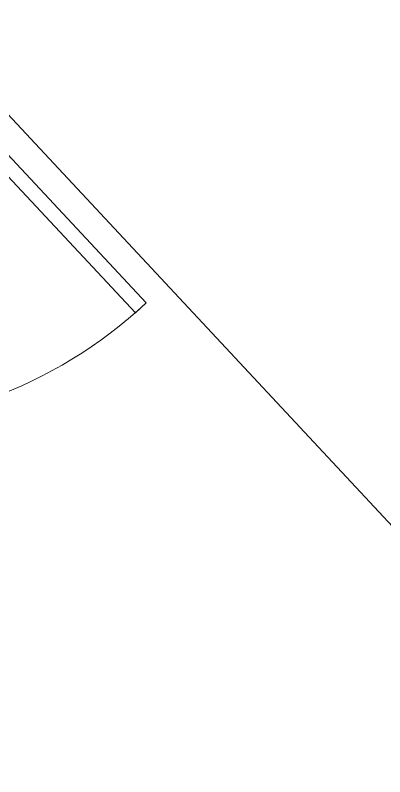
# Model space of a CAD drawing. Header units: millimetres. Extents: x -71377 to 516042, y -145869 to 441446.
# Drawn here: x 263430 to 264234, y 97893 to 99550 of the extents above; entities that cross this region are included whole.
import ezdxf

# ---------------------------------------------------------------- set-up
doc = ezdxf.new("R2010")
doc.units = ezdxf.units.MM
doc.header["$LTSCALE"] = 1000
for name, color, linetype, lineweight in [('06', 6, 'Continuous', 5), ('A-door-hdln', 8, 'Continuous', 5), ('조경라인_dwg', 8, 'Continuous', 5)]:
    doc.layers.add(name, color=color, linetype=linetype, lineweight=lineweight)

# ---------------------------------------------------------------- blocks, each defined once
blk = doc.blocks.new('외여닫이_고정창_유리문_ - A_AD_1100x2300-6409521-지반층 배치도')
at = {"layer": 'A-door-hdln'}
for p, q in [((-1900, -1000), (-1900, 1000)), ((-1900, 1000), (-1868, 1000)), ((-1868, 1000), (-1868, -1000))]:
    blk.add_line(p, q, dxfattribs=at)
blk.add_arc((-1900, 0), 1000, 270, 90, dxfattribs=at)
blk = doc.blocks.new('조경라인_dwg-6847807-지반층 배치도')
at = {"layer": '06'}
blk.add_line((263212.9, 99550.2), (266721.5, 95787.8), dxfattribs=at)

msp = doc.modelspace()

# ---------------------------------------------------------------- block references
at = {"layer": 'A-door-hdln', "rotation": 223.000001248476}
msp.add_blockref('외여닫이_고정창_유리문_ - A_AD_1100x2300-6409521-지반층 배치도', (261643.1, 98359.8), dxfattribs=at)
at = {"layer": '조경라인_dwg', "rotation": 8.537736462515947e-07}
msp.add_blockref('조경라인_dwg-6847807-지반층 배치도', (0, 0), dxfattribs=at)

doc.saveas('drawing.dxf')
